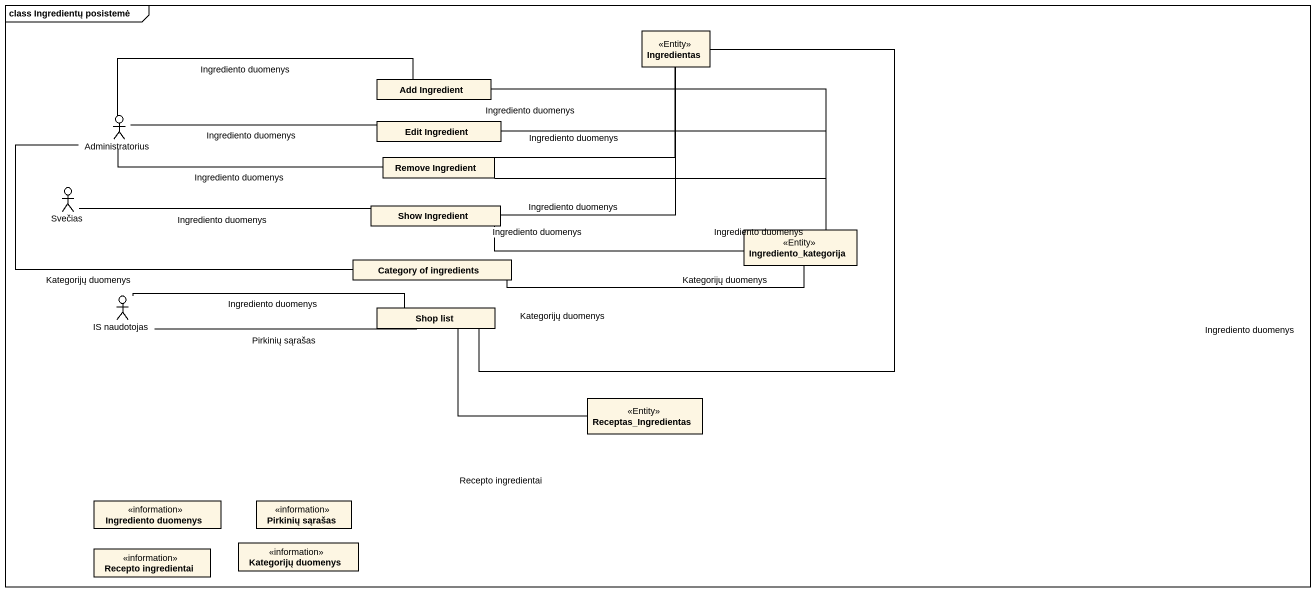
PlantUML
@startuml
mainframe class Ingredientų posistemė
allowmixing
hide circle
hide empty members
class Ingredientas <<Entity>>
actor Administratorius
class "Add Ingredient" as Add_Ingredient
class "Edit Ingredient" as Edit_Ingredient
actor Svečias
class "Remove Ingredient" as Remove_Ingredient
class "Show Ingredient" as Show_Ingredient
class Ingrediento_kategorija <<Entity>>
class "Category of ingredients" as Category_of_ingredients
actor "IS naudotojas" as IS_naudotojas
class "Shop list" as Shop_list
class Receptas_Ingredientas <<Entity>>
class "Ingrediento duomenys" as Ingrediento_duomenys <<information>>
class "Pirkinių sąrašas" as Pirkinių_sąrašas <<information>>
class "Kategorijų duomenys" as Kategorijų_duomenys <<information>>
class "Recepto ingredientai" as Recepto_ingredientai <<information>>
Ingredientas -- Show_Ingredient : Ingrediento duomenys
Ingredientas -- Shop_list : Ingrediento duomenys
Administratorius -right- Add_Ingredient : Ingrediento duomenys
Administratorius -right- Edit_Ingredient : Ingrediento duomenys
Administratorius -right- Remove_Ingredient : Ingrediento duomenys
Administratorius -right- Category_of_ingredients : Kategorijų duomenys
Add_Ingredient -right- Ingredientas : Ingrediento duomenys
Add_Ingredient -right- Ingrediento_kategorija
Edit_Ingredient -right- Ingredientas
Edit_Ingredient -right- Ingrediento_kategorija : Ingrediento duomenys
Remove_Ingredient -right- Ingredientas : Ingrediento duomenys
Remove_Ingredient -right- Ingrediento_kategorija : Ingrediento duomenys
Show_Ingredient -left- Svečias : Ingrediento duomenys
Ingrediento_kategorija -left- Show_Ingredient : Kategorijų duomenys
Category_of_ingredients -right- Ingrediento_kategorija : Kategorijų duomenys
IS_naudotojas -right- Shop_list : Ingrediento duomenys
Shop_list -left- IS_naudotojas : Pirkinių sąrašas
Receptas_Ingredientas -left- Shop_list : Recepto ingredientai
@enduml
